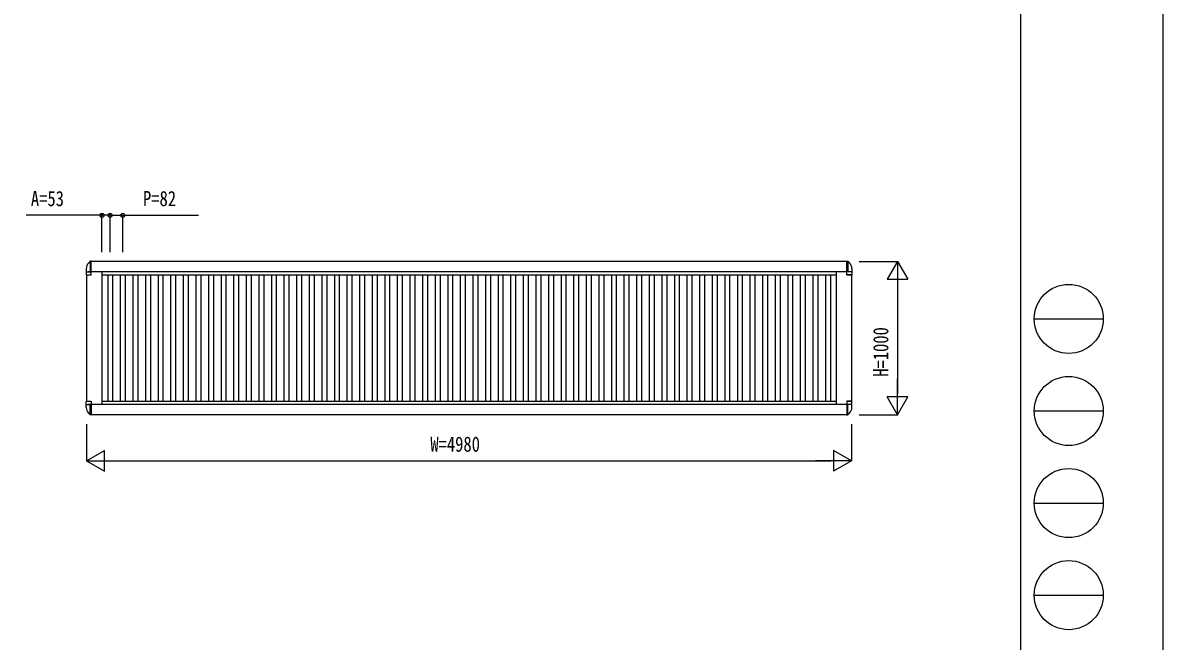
# Model space of a CAD drawing. Units: millimetres, scale not verified. Extents: x -12615 to 12615, y -8910 to 8910.
# Drawn here: x 5189 to 12615, y -4050 to -21 of the extents above; entities that cross this region are included whole.
import ezdxf
from ezdxf.enums import TextEntityAlignment as Align

# ---------------------------------------------------------------- set-up
doc = ezdxf.new("R2010")
doc.units = ezdxf.units.MM
doc.header["$LTSCALE"] = 30
for name, color, linetype in [('0-2_YKK_A1', 4, 'Continuous'), ('0-3_YKK_D', 6, 'Continuous'), ('0-4_YKK_ZWAK', 7, 'Continuous')]:
    doc.layers.add(name, color=color, linetype=linetype)
doc.styles.add('ＭＳ ゴシック', font='')
doc.styles.get('ＭＳ ゴシック').set_extended_font_data('MS Gothic')

msp = doc.modelspace()

# ---------------------------------------------------------------- linework, layer by layer
at = {"layer": '0-2_YKK_A1'}
for p, q in [((5602.56, -1621.91), (5602.56, -1662)), ((5629.06, -1574.7), (5617.2, -1586.56)), ((5634.06, -1574.7), (5629.06, -1574.7)), ((5629.06, -1574.7), (5629.06, -1643)), ((5634.06, -1663), (5634.06, -1574.7)), ((10556.06, -1575), (5634.06, -1575)), ((10556.06, -1574.7), (10561.06, -1574.7)), ((10556.06, -1663), (10556.06, -1574.7)), ((10561.06, -1574.7), (10561.06, -1643)), ((10561.06, -1574.7), (10572.91, -1586.56)), ((10587.56, -1621.91), (10587.56, -1662)), ((5603.56, -1663), (5634.06, -1663)), ((5604.56, -1643), (5634.06, -1643)), ((5605.06, -1663), (5605.06, -2487)), ((10587.56, -1643), (5615.06, -1643)), ((5705.06, -1643), (5705.06, -2507)), ((5705.06, -1663), (10485.06, -1663)), ((5742.06, -1663), (5742.06, -2487)), ((5774.06, -1663), (5774.06, -2487)), ((5824.06, -1663), (5824.06, -2487)), ((5856.06, -1663), (5856.06, -2487)), ((5906.06, -1663), (5906.06, -2487)), ((5938.06, -1663), (5938.06, -2487)), ((5988.06, -1663), (5988.06, -2487)), ((6020.06, -1663), (6020.06, -2487)), ((6070.06, -1663), (6070.06, -2487)), ((6102.06, -1663), (6102.06, -2487)), ((6152.06, -1663), (6152.06, -2487)), ((6184.06, -1663), (6184.06, -2487)), ((6234.06, -1663), (6234.06, -2487)), ((6266.06, -1663), (6266.06, -2487)), ((6316.06, -1663), (6316.06, -2487)), ((6348.06, -1663), (6348.06, -2487)), ((6398.06, -1663), (6398.06, -2487)), ((6430.06, -1663), (6430.06, -2487)), ((6480.06, -1663), (6480.06, -2487)), ((6512.06, -1663), (6512.06, -2487)), ((6562.06, -1663), (6562.06, -2487)), ((6594.06, -1663), (6594.06, -2487)), ((6644.06, -1663), (6644.06, -2487)), ((6676.06, -1663), (6676.06, -2487)), ((6726.06, -1663), (6726.06, -2487)), ((6758.06, -1663), (6758.06, -2487)), ((6808.06, -1663), (6808.06, -2487)), ((6840.06, -1663), (6840.06, -2487)), ((6890.06, -1663), (6890.06, -2487)), ((6922.06, -1663), (6922.06, -2487)), ((6972.06, -1663), (6972.06, -2487)), ((7004.06, -1663), (7004.06, -2487)), ((7054.06, -1663), (7054.06, -2487)), ((7086.06, -1663), (7086.06, -2487)), ((7136.06, -1663), (7136.06, -2487)), ((7168.06, -1663), (7168.06, -2487)), ((7218.06, -1663), (7218.06, -2487)), ((7250.06, -1663), (7250.06, -2487)), ((7300.06, -1663), (7300.06, -2487)), ((7332.06, -1663), (7332.06, -2487)), ((7382.06, -1663), (7382.06, -2487)), ((7414.06, -1663), (7414.06, -2487)), ((7464.06, -1663), (7464.06, -2487)), ((7496.06, -1663), (7496.06, -2487)), ((7546.06, -1663), (7546.06, -2487)), ((7578.06, -1663), (7578.06, -2487)), ((7628.06, -1663), (7628.06, -2487)), ((7660.06, -1663), (7660.06, -2487)), ((7710.06, -1663), (7710.06, -2487)), ((7742.06, -1663), (7742.06, -2487)), ((7792.06, -1663), (7792.06, -2487)), ((7824.06, -1663), (7824.06, -2487)), ((7874.06, -1663), (7874.06, -2487)), ((7906.06, -1663), (7906.06, -2487)), ((7956.06, -1663), (7956.06, -2487)), ((7988.06, -1663), (7988.06, -2487)), ((8038.06, -1663), (8038.06, -2487)), ((8070.06, -1663), (8070.06, -2487)), ((8120.06, -1663), (8120.06, -2487)), ((8152.06, -1663), (8152.06, -2487)), ((8202.06, -1663), (8202.06, -2487)), ((8234.06, -1663), (8234.06, -2487)), ((8284.06, -1663), (8284.06, -2487)), ((8316.06, -1663), (8316.06, -2487)), ((8366.06, -1663), (8366.06, -2487)), ((8398.06, -1663), (8398.06, -2487)), ((8448.06, -1663), (8448.06, -2487)), ((8480.06, -1663), (8480.06, -2487)), ((8530.06, -1663), (8530.06, -2487)), ((8562.06, -1663), (8562.06, -2487)), ((8612.06, -1663), (8612.06, -2487)), ((8644.06, -1663), (8644.06, -2487)), ((8694.06, -1663), (8694.06, -2487)), ((8726.06, -1663), (8726.06, -2487)), ((8776.06, -1663), (8776.06, -2487)), ((8808.06, -1663), (8808.06, -2487)), ((8858.06, -1663), (8858.06, -2487)), ((8890.06, -1663), (8890.06, -2487)), ((8940.06, -1663), (8940.06, -2487)), ((8972.06, -1663), (8972.06, -2487)), ((9022.06, -1663), (9022.06, -2487)), ((9054.06, -1663), (9054.06, -2487)), ((9104.06, -1663), (9104.06, -2487)), ((9136.06, -1663), (9136.06, -2487)), ((9186.06, -1663), (9186.06, -2487)), ((9218.06, -1663), (9218.06, -2487)), ((9268.06, -1663), (9268.06, -2487)), ((9300.06, -1663), (9300.06, -2487)), ((9350.06, -1663), (9350.06, -2487)), ((9382.06, -1663), (9382.06, -2487)), ((9432.06, -1663), (9432.06, -2487)), ((9464.06, -1663), (9464.06, -2487)), ((9514.06, -1663), (9514.06, -2487)), ((9546.06, -1663), (9546.06, -2487)), ((9596.06, -1663), (9596.06, -2487)), ((9628.06, -1663), (9628.06, -2487)), ((9678.06, -1663), (9678.06, -2487)), ((9710.06, -1663), (9710.06, -2487)), ((9760.06, -1663), (9760.06, -2487)), ((9792.06, -1663), (9792.06, -2487)), ((9842.06, -1663), (9842.06, -2487)), ((9874.06, -1663), (9874.06, -2487)), ((9924.06, -1663), (9924.06, -2487)), ((9956.06, -1663), (9956.06, -2487)), ((10006.06, -1663), (10006.06, -2487)), ((10038.06, -1663), (10038.06, -2487)), ((10088.06, -1663), (10088.06, -2487)), ((10120.06, -1663), (10120.06, -2487)), ((10170.06, -1663), (10170.06, -2487)), ((10202.06, -1663), (10202.06, -2487)), ((10252.06, -1663), (10252.06, -2487)), ((10284.06, -1663), (10284.06, -2487)), ((10334.06, -1663), (10334.06, -2487)), ((10366.06, -1663), (10366.06, -2487)), ((10416.06, -1663), (10416.06, -2487)), ((10448.06, -1663), (10448.06, -2487)), ((10485.06, -1643), (10485.06, -2505)), ((10585.56, -1643), (10556.06, -1643)), ((10556.06, -1663), (10586.56, -1663)), ((10586.56, -1663), (10556.06, -1663)), ((10585.06, -1663), (10585.06, -2487)), ((5602.56, -2528.09), (5602.56, -2488)), ((5603.56, -2487), (5634.06, -2487)), ((5604.56, -2507), (5634.06, -2507)), ((10587.56, -2507), (5615.06, -2507)), ((5629.06, -2575.3), (5629.06, -2507)), ((5634.06, -2487), (5634.06, -2575.3)), ((5705.06, -2487), (10485.06, -2487)), ((10556.06, -2487), (10586.56, -2487)), ((10586.56, -2487), (10556.06, -2487)), ((10556.06, -2487), (10556.06, -2575.3)), ((10585.56, -2507), (10556.06, -2507)), ((10561.06, -2575.3), (10561.06, -2507)), ((10587.56, -2528.09), (10587.56, -2488)), ((5629.06, -2575.3), (5617.2, -2563.44)), ((5634.06, -2575.3), (5629.06, -2575.3)), ((10561.36, -2575), (5634.06, -2575)), ((10556.06, -2575.3), (10561.06, -2575.3)), ((10561.06, -2575.3), (10572.91, -2563.44))]:
    msp.add_line(p, q, dxfattribs=at)
for centre, radius, start, end in [((5652.56, -1621.91), 50, 135, 180), ((10537.56, -1621.91), 50, 0, 45), ((5603.56, -1662), 1, 180, 270), ((10586.56, -1662), 1, 270, 0), ((5603.56, -2488), 1, 90, 180), ((10586.56, -2488), 1, 0, 90), ((5652.56, -2528.09), 50, 180, 225), ((10537.56, -2528.09), 50, 315, 0)]:
    msp.add_arc(centre, radius, start, end, dxfattribs=at)
at = {"layer": '0-3_YKK_D'}
for p, q in [((5705.06, -1275), (5211.86, -1275)), ((5705.06, -1515), (5705.06, -1274)), ((5758.06, -1275), (5705.06, -1275)), ((5758.06, -1515), (5758.06, -1274)), ((5758.06, -1515), (5758.06, -1274)), ((5758.06, -1275), (5809.06, -1275)), ((5840.06, -1515), (5840.06, -1274)), ((10635.06, -1575), (10886.06, -1575)), ((10885.06, -1575), (10817.56, -1691.91)), ((10885.06, -1575), (10952.56, -1691.91)), ((10885.06, -1575), (10885.06, -1808.83)), ((10817.56, -1691.91), (10952.56, -1691.91)), ((10885.06, -1710), (10885.06, -2440)), ((10885.06, -2575), (10885.06, -2341.17)), ((10885.06, -2575), (10817.56, -2458.09)), ((10952.56, -2458.09), (10817.56, -2458.09)), ((10885.06, -2575), (10952.56, -2458.09)), ((10635.06, -2575), (10886.06, -2575)), ((5605.06, -2635), (5605.06, -2876)), ((10585.06, -2635), (10585.06, -2876)), ((5605.06, -2875), (5721.97, -2807.5)), ((5721.97, -2942.5), (5721.97, -2807.5)), ((10585.06, -2875), (10468.15, -2807.5)), ((10468.15, -2807.5), (10468.15, -2942.5)), ((5605.06, -2875), (5721.97, -2942.5)), ((5605.06, -2875), (5838.89, -2875)), ((5740.06, -2875), (10450.06, -2875)), ((10585.06, -2875), (10351.23, -2875)), ((10585.06, -2875), (10468.15, -2942.5))]:
    msp.add_line(p, q, dxfattribs=at)
msp.add_lwpolyline([(5758.06, -1275), (5840.06, -1275), (6333.26, -1275)], dxfattribs=at)
for centre in [(5705.06, -1275), (5758.06, -1275), (5758.06, -1275), (5840.06, -1275)]:
    msp.add_circle(centre, 12.75, dxfattribs=at)
at = {"layer": '0-4_YKK_ZWAK'}
for p, q in [((11685.06, 8325), (11685.06, -7575)), ((11775.06, -1950), (12225.06, -1950)), ((11775.06, -2550), (12225.06, -2550)), ((11775.06, -3150), (12225.06, -3150)), ((11775.06, -3750), (12225.06, -3750))]:
    msp.add_line(p, q, dxfattribs=at)
msp.add_lwpolyline([(-12615, -8910), (12615, -8910), (12615, 8910), (-12615, 8910)], close=True, dxfattribs=at)
for centre in [(12000.06, -1950), (12000.06, -2550), (12000.06, -3150), (12000.06, -3750)]:
    msp.add_circle(centre, 225, dxfattribs=at)

# ---------------------------------------------------------------- texts
at = {"layer": '0-3_YKK_D', "style": 'ＭＳ ゴシック', "width": 0.8}
for s, p in [('A=53', (5241.86, -1245)), ('P=82', (5972.06, -1245)), ('W=4980', (7843.06, -2845))]:
    msp.add_text(s, height=98.97, dxfattribs=at).set_placement(p, align=Align.BOTTOM_LEFT)
msp.add_text('H=1000', height=98.97, rotation=90, dxfattribs=at).set_placement((10855.06, -2327), align=Align.BOTTOM_LEFT)

doc.saveas('drawing.dxf')
